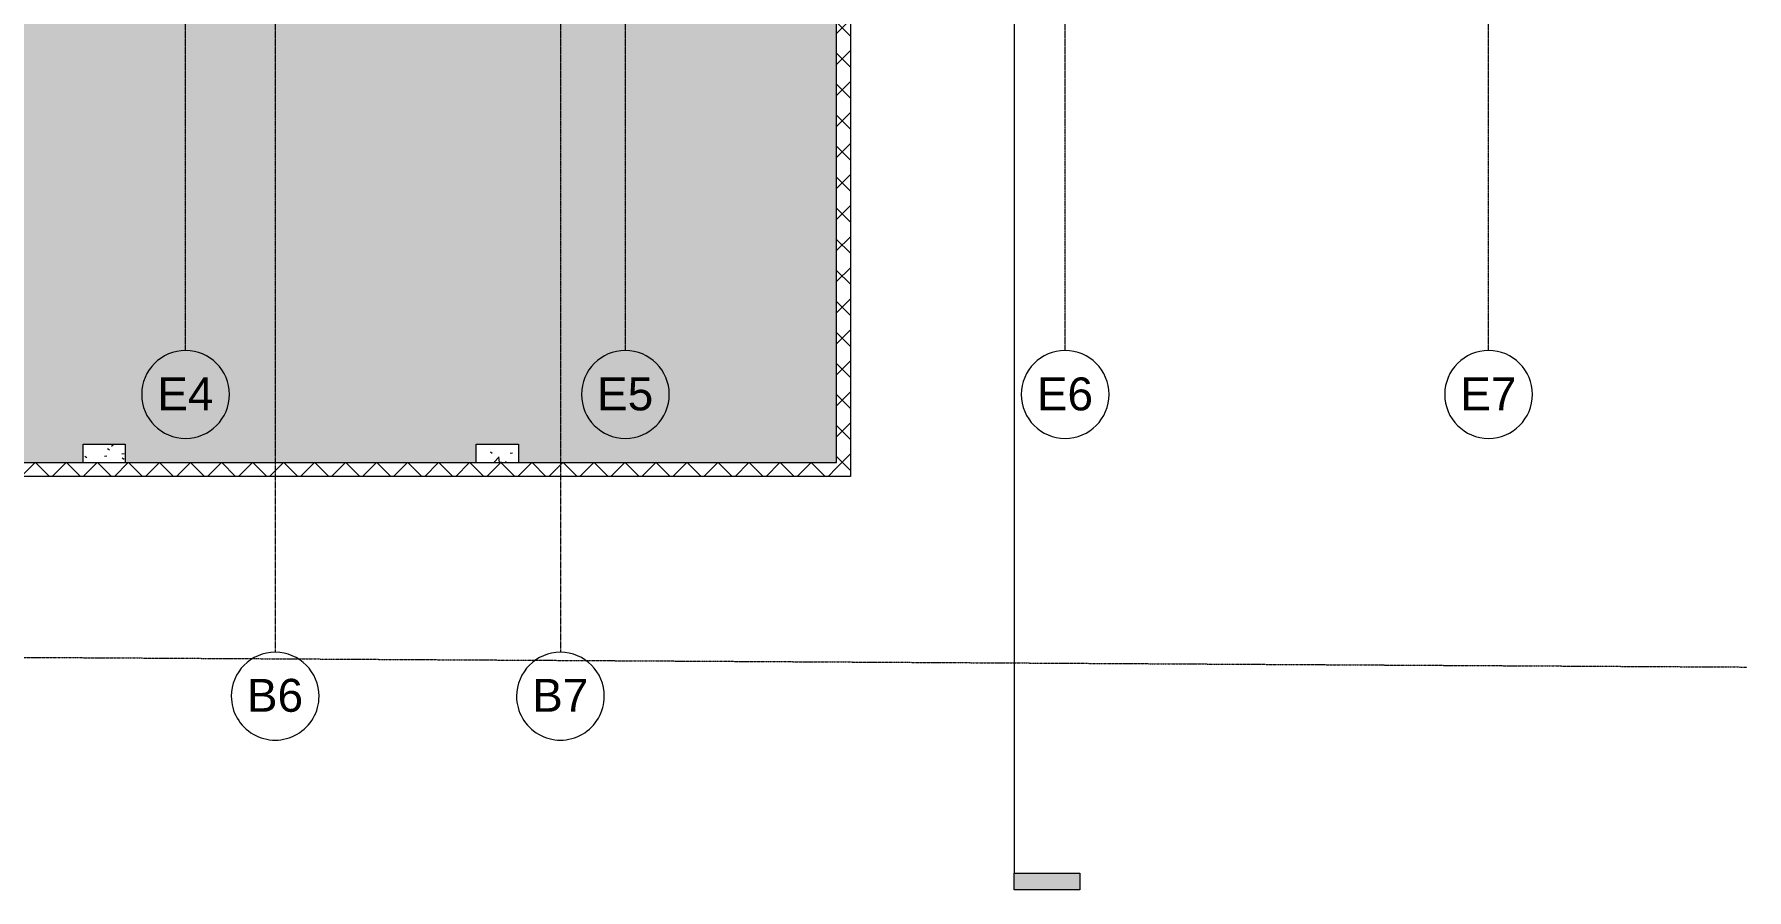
# Model space of a CAD drawing. Header units: inches. Extents: x -4182 to -1315, y 10161 to 12038.
# Drawn here: x -2385 to -1448, y 10161 to 10628 of the extents above; entities that cross this region are included whole.
import ezdxf

# ---------------------------------------------------------------- set-up
doc = ezdxf.new("R2010")
doc.units = ezdxf.units.IN
doc.header["$MEASUREMENT"] = 0
doc.linetypes.add('Double Dash 3_8_', pattern=[1, 0.375, -0.125, 0.125, -0.125, 0.125, -0.125])
doc.linetypes.add('Grid Line 1_2_', pattern=[0.875, 0.5, -0.125, 0.125, -0.125])
for name, color, linetype, lineweight in [('A-ROOF', 132, 'Continuous', 13), ('A-WALL', 113, 'Continuous', 13), ('A-WALL-PATT', 111, 'Continuous', 20), ('C-PROP-LINE', 91, 'Double Dash 3_8_', 9), ('G-ANNO-SYMB', 111, 'Continuous', 9), ('S-GRID', 1, 'Continuous', 9), ('S-GRID-IDEN', 1, 'Continuous', 9)]:
    doc.layers.add(name, color=color, linetype=linetype, lineweight=lineweight)
doc.styles.add('Arial', font='arial.ttf', dxfattribs={"height": 18})
pattern_1 = [(45, (0, 0), (-8.485281, 8.485281), []), (135, (0, 0), (-8.485281, -8.485281), [])]
pattern_2 = [(50, (0, 0), (27.5427, -2.40992), [2.88, -31.68]), (355, (0, 0), (-5.327844, 28.884266), [2.304, -25.344]), (100.451, (2.295, -0.2), (22.215316, 26.47393), [2.448, -26.924]), (46.184, (0, 7.68), (40.98187, -6.35642), [4.32, -47.52]), (96.636, (3.415, 7.15), (35.89075, 37.40619), [3.671, -40.386]), (351.184, (0, 7.68), (35.89097, 37.40622), [3.456, -38.016]), (21, (3.84, 5.76), (22.921036, -15.46073), [2.88, -31.68]), (326, (3.84, 5.76), (9.34353, 27.84574), [2.304, -25.344]), (71.451, (5.75, 4.472), (32.26477, 12.38442), [2.448, -26.924]), (37.5, (0, 0), (0.466855, 12.782707), [1.267, -23.77, 1.267, -24.461, -25.44]), (37.5, (0, 0), (0.466855, 12.782707), [-50.765, 1.267, -24.173]), (7.5, (0, 0), (10.10159, 15.14509), [1.267, -13.402, 1.267, -23.194, -9.696]), (7.5, (0, 0), (10.10159, 15.14509), [-39.13, 1.267, -8.429]), (327.5, (-8.563, 0), (20.499161, -0.86578), [1.267, -8.333, 1.267, -28.685, -39.744]), (327.5, (-8.563, 0), (20.499161, -0.86578), [-39.552, 1.267, -38.477]), (317.5, (-12.403, 0), (22.39478, 3.844288), [1.267, -11.213, 1.267, -18.624, -28.224]), (317.5, (-12.403, 0), (22.39478, 3.844288), [-32.371, 1.267, -26.957])]

# ---------------------------------------------------------------- blocks, each defined once
blk = doc.blocks.new('Family - ___-1442676-STRUCTURAL SCHEMATIC  - 1ST FLOOR')
at = {"layer": 'C-PROP-LINE'}
blk.add_line((-2969.59, 10291.07), (-1448.46, 10282.5), dxfattribs=at)
blk = doc.blocks.new('Grid - Grid Head - Circle-50561-STRUCTURAL SCHEMATIC  - 1ST FLOOR')
at = {"layer": 'S-GRID-IDEN'}
for start, end in [(360, 180), (180, 360)]:
    blk.add_arc((0, 0), 0.25, start, end, dxfattribs=at)
blk = doc.blocks.new('Section - 3_32_ x 3_8_-54337-STRUCTURAL SCHEMATIC  - 1ST FLOOR')
at = {"layer": 'G-ANNO-SYMB'}
blk.add_hatch(color=256, dxfattribs=at).paths.add_polyline_path([(0, 0.375), (0, 0), (-0.09375, 0), (-0.09375, 0.375)], flags=0)
for p, q in [((0, 0.375), (-0.09375, 0.375)), ((-0.09375, 0.375), (-0.09375, 0)), ((0, 0), (0, 0.375)), ((-0.09375, 0), (0, 0))]:
    blk.add_line(p, q, dxfattribs=at)

msp = doc.modelspace()

# ---------------------------------------------------------------- hatches: boundary and pattern name
at = {"layer": 'A-ROOF'}
h = msp.add_hatch(color=7, dxfattribs=at)
h.paths.add_polyline_path([(-3217.20325, 10386.77039), (-3208.82825, 10386.77039), (-3208.82825, 10639.02039), (-3217.20325, 10639.02039), (-3217.20325, 10394.39539)], flags=0)
h.paths.add_polyline_path([(-3042.20325, 10394.39539), (-3003.20325, 10394.39539), (-3003.20325, 10404.39539), (-2980.20325, 10404.39539), (-2980.20325, 10394.39539), (-2788.20325, 10394.39539), (-2788.20325, 10404.39539), (-2765.20325, 10404.39539), (-2765.20325, 10394.39539), (-2573.20325, 10394.39539), (-2573.20325, 10404.39539), (-2550.20325, 10404.39539), (-2550.20325, 10394.39539), (-2358.20325, 10394.39539), (-2358.20325, 10404.39539), (-2335.20325, 10404.39539), (-2335.20325, 10394.39539), (-2143.20325, 10394.39539), (-2143.20325, 10404.39539), (-2120.20325, 10404.39539), (-2120.20325, 10394.39539), (-1946.20325, 10394.39539), (-1946.20325, 10783.39539), (-3028.20325, 10783.39539), (-3028.20325, 10631.39539), (-3201.20325, 10631.39539), (-3201.20325, 10394.39539), (-3196.39701, 10394.39539)], flags=0)
h.paths.add_polyline_path([(-3040.20325, 10639.02039), (-3040.20325, 10800.39539), (-3042.20325, 10800.39539), (-3042.20325, 10639.02039)], flags=0)
at = {"layer": 'A-WALL-PATT', "lineweight": 9}
h = msp.add_hatch(dxfattribs=at)
h.set_pattern_fill('FP_1', style=0, pattern_type=2)
h.set_pattern_definition(pattern_1)
h.paths.add_polyline_path([(-1938.57825, 10386.77039), (-1938.57825, 10705.64539), (-1946.20325, 10705.64539), (-1946.20325, 10386.77039)], flags=0)
h.paths.add_polyline_path([(-1943.1585, 10751.64539), (-1938.57825, 10751.64539), (-1938.57825, 10793.98789), (-1939.73122, 10793.38277), (-1941.48673, 10792.95007), (-1943.29478, 10792.95007), (-1945.11143, 10793.41485), (-1946.20325, 10793.98789), (-1946.20325, 10751.64539)], flags=0)
h = msp.add_hatch(dxfattribs=at)
h.set_pattern_fill('FP_2', color=8, style=0, pattern_type=2)
h.set_pattern_definition(pattern_2)
h.paths.add_polyline_path([(-2335.20325, 10394.39539), (-2335.20325, 10404.39539), (-2358.20325, 10404.39539), (-2358.20325, 10394.39539)], flags=0)
h = msp.add_hatch(dxfattribs=at)
h.set_pattern_fill('FP_2', color=8, style=0, pattern_type=2)
h.set_pattern_definition(pattern_2)
h.paths.add_polyline_path([(-2120.20325, 10394.39539), (-2120.20325, 10404.39539), (-2143.20325, 10404.39539), (-2143.20325, 10394.39539)], flags=0)
h = msp.add_hatch(dxfattribs=at)
h.set_pattern_fill('FP_1', style=0, pattern_type=2)
h.set_pattern_definition(pattern_1)
h.paths.add_polyline_path([(-3201.20325, 10386.77039), (-1946.20325, 10386.77039), (-1946.20325, 10394.39539), (-3201.20325, 10394.39539)], flags=0)

# ---------------------------------------------------------------- linework, layer by layer
at = {"layer": 'A-WALL', "lineweight": 9}
for p, q in [((-1946.20325, 10394.39539), (-1946.20325, 10793.98789)), ((-1938.57825, 10793.98789), (-1938.57825, 10386.77039)), ((-2358.20325, 10394.39539), (-2358.20325, 10404.39539)), ((-2358.20325, 10404.39539), (-2335.20325, 10404.39539)), ((-2335.20325, 10404.39539), (-2335.20325, 10394.39539)), ((-2143.20325, 10394.39539), (-2143.20325, 10404.39539)), ((-2143.20325, 10404.39539), (-2120.20325, 10404.39539)), ((-2120.20325, 10404.39539), (-2120.20325, 10394.39539)), ((-1938.57825, 10386.77039), (-3208.82825, 10386.77039)), ((-3201.20325, 10394.39539), (-1946.20325, 10394.39539))]:
    msp.add_line(p, q, dxfattribs=at)
at = {"layer": 'G-ANNO-SYMB'}
msp.add_line((-1849.07964, 11973.9911), (-1849.07964, 10169.73382), dxfattribs=at)
at = {"layer": 'S-GRID', "linetype": 'Grid Line 1_2_'}
for p, q in [((-2302.20325, 10455.54858), (-2302.20325, 11925.46391)), ((-2061.70325, 10455.54858), (-2061.70325, 11925.46391)), ((-1821.20325, 10455.54858), (-1821.20325, 11925.46391)), ((-1589.64075, 10455.54858), (-1589.64075, 11925.46391)), ((-2253.20325, 10889.35479), (-2253.20325, 10290.55287)), ((-2097.20325, 10889.35479), (-2097.20325, 10290.55287))]:
    msp.add_line(p, q, dxfattribs=at)

# ---------------------------------------------------------------- block references
at = {"layer": 'C-PROP-LINE'}
msp.add_blockref('Family - ___-1442676-STRUCTURAL SCHEMATIC  - 1ST FLOOR', (0, 0), dxfattribs=at)
at = {"layer": 'G-ANNO-SYMB', "extrusion": (0, 0, -1), "xscale": 95.99999999999994, "yscale": 95.99999999999994, "zscale": 95.99999999999994, "rotation": 90.0000000000006}
msp.add_blockref('Section - 3_32_ x 3_8_-54337-STRUCTURAL SCHEMATIC  - 1ST FLOOR', (1849.07964, 10169.73382), dxfattribs=at)
at = {"layer": 'S-GRID-IDEN', "xscale": 95.99999999999994, "yscale": 95.99999999999994, "zscale": 95.99999999999994}
for p in [(-2302.20325, 10431.54858), (-2061.70325, 10431.54858), (-1821.20325, 10431.54858), (-1589.64075, 10431.54858)]:
    msp.add_blockref('Grid - Grid Head - Circle-50561-STRUCTURAL SCHEMATIC  - 1ST FLOOR', p, dxfattribs=at)
at = {"layer": 'S-GRID-IDEN', "xscale": 95.99999999999994, "yscale": 95.99999999999994, "zscale": 95.99999999999994, "rotation": 180}
for p in [(-2253.20325, 10266.55287), (-2097.20325, 10266.55287)]:
    msp.add_blockref('Grid - Grid Head - Circle-50561-STRUCTURAL SCHEMATIC  - 1ST FLOOR', p, dxfattribs=at)

# ---------------------------------------------------------------- texts
at = {"layer": 'S-GRID-IDEN', "char_height": 18, "width": 37.269, "attachment_point": 1, "style": 'Arial'}
for s, insert in [('E4', (-2317.70393, 10440.83651)), ('E5', (-2077.20393, 10440.83651)), ('E6', (-1836.70393, 10440.83651)), ('E7', (-1605.14143, 10440.83651)), ('B6', (-2268.6947, 10276.03579)), ('B7', (-2112.6947, 10276.03579))]:
    msp.add_mtext(s, dxfattribs=dict(at, insert=insert))

doc.saveas('drawing.dxf')
